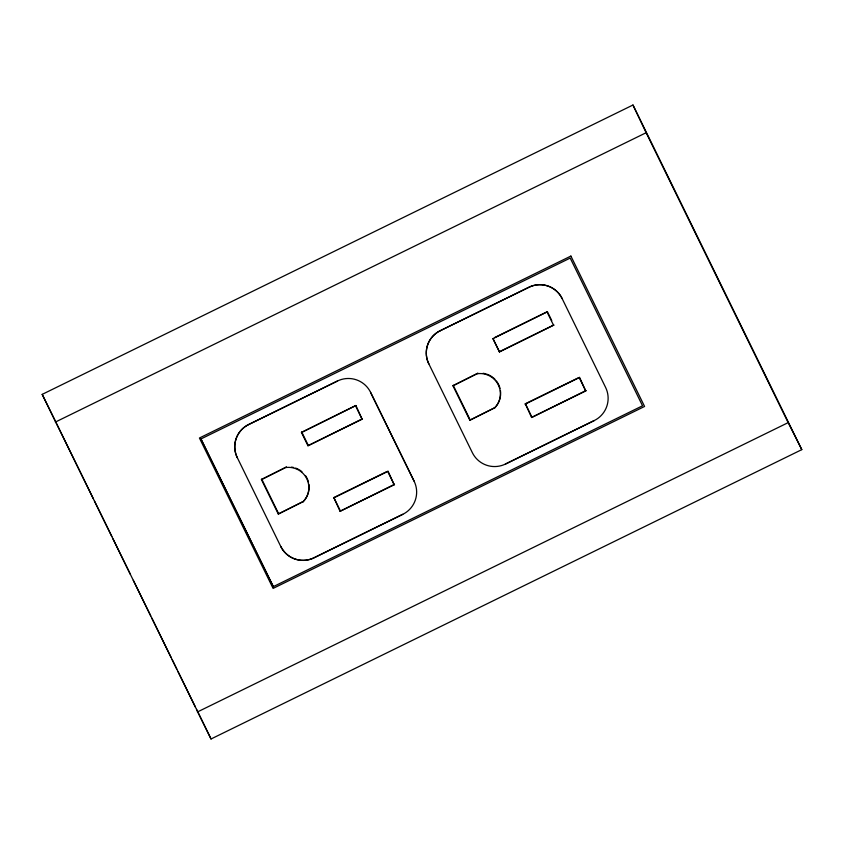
<?xml version="1.0" encoding="UTF-8"?>
<svg xmlns="http://www.w3.org/2000/svg" width="844" height="844" viewBox="0 0 844 844"><rect width="100%" height="100%" fill="white"/><g stroke="black" fill="none" stroke-linecap="round" stroke-linejoin="round"><path stroke-width="1.27" d="M200.956 438.954L273.308 586.643L200.956 438.954L570.206 258.074L642.537 405.795L273.308 586.643M237.291 457.627L237.259 457.67A24.74 24.74 0 0 1 248.59 424.574L337.494 381.003A24.74 24.74 0 0 1 370.59 392.333L414.119 481.207A24.74 24.74 0 0 1 402.757 514.344L313.894 557.873A24.74 24.74 0 0 1 280.799 546.543L237.291 457.627A24.74 24.74 0 0 1 248.632 424.532M261.418 479.571L286.327 467.091L261.418 479.571L278.298 514.028L303.207 501.547A20.288 20.288 0 0 0 308.915 484.277M301.445 432.466L355.883 405.51L362.108 419.225L307.954 445.759L301.445 432.466L355.883 405.51M337.494 381.003L248.59 424.574M307.954 445.759L362.403 418.803M278.298 514.028L303.207 501.547M370.558 392.386L414.119 481.207M280.799 546.532L280.83 546.49A24.74 24.74 0 0 0 313.926 557.821L402.788 514.302M428.815 363.817L428.784 363.869A24.74 24.74 0 0 1 440.114 330.774L529.019 287.203A24.74 24.74 0 0 1 562.115 298.533L605.612 387.449A24.74 24.74 0 0 1 594.281 420.544L505.419 464.063A24.74 24.74 0 0 1 472.355 452.679L428.815 363.817A24.74 24.74 0 0 1 440.157 330.721M387.987 471.047L394.211 484.762L340.058 511.285L333.834 497.57L386.816 471.617M340.058 511.285L394.507 484.34M452.943 385.761L477.852 373.28L452.943 385.761L469.823 420.228L494.732 407.747A20.288 20.288 0 0 0 500.439 390.466M492.97 338.655L499.479 351.948L492.97 338.655L547.408 311.71L551.754 320.562M469.823 420.228L494.732 407.747M562.083 298.586L562.115 298.533A24.74 24.74 0 0 0 528.977 287.245L440.114 330.774M499.479 351.948L553.928 324.993L499.775 351.526M579.511 377.236L585.736 390.951L531.583 417.485L525.358 403.759L578.34 377.817M531.583 417.485L586.031 390.529M505.419 464.063L594.281 420.544M42.2 394.37L632.968 105.015L801.8 449.63L211.032 738.985L42.2 394.37L93.251 498.582M55.356 422.074L646.135 132.719L632.968 105.015M494.436 337.653L547.408 311.71M333.549 497.992L387.702 471.469L394.211 484.762M525.073 404.192L579.227 377.658L585.736 390.951M197.39 711.988L788.159 422.633L801.8 449.63M646.135 132.719L788.159 422.633M547.123 312.132L553.632 325.425M525.358 403.759L531.878 417.052M453.239 385.339L470.119 419.795M355.598 405.932L362.108 419.225M301.73 432.033L308.25 445.326M333.834 497.57L340.354 510.863M261.714 479.139L278.594 513.606M94.412 500.946L111.819 536.478M112.98 538.852L130.387 574.374M133.289 580.292L150.686 615.825M151.846 618.188L170.994 657.276M172.155 659.639L176.797 669.113M177.957 671.486L195.365 707.008M196.525 709.382L211.032 738.985M286.032 467.513A20.288 20.288 0 0 1 302.922 501.969M477.556 373.702A20.288 20.288 0 0 1 494.447 408.169M291.549 467.112A20.288 20.288 0 0 1 293.606 467.502M295.611 468.093A20.288 20.288 0 0 1 298.491 469.369M299.398 469.886A20.288 20.288 0 0 1 301.941 471.733M305.465 475.583A20.288 20.288 0 0 1 308.503 482.219M483.074 373.301A20.288 20.288 0 0 1 486.144 373.966M487.136 374.293A20.288 20.288 0 0 1 490.016 375.559M490.923 376.086A20.288 20.288 0 0 1 492.653 377.268M493.466 377.922A20.288 20.288 0 0 1 494.995 379.357M496.367 380.939A20.288 20.288 0 0 1 500.028 388.419M570.892 256.07L199.427 438.015L273.097 588.405L644.573 406.46L570.892 256.07"/></g></svg>
